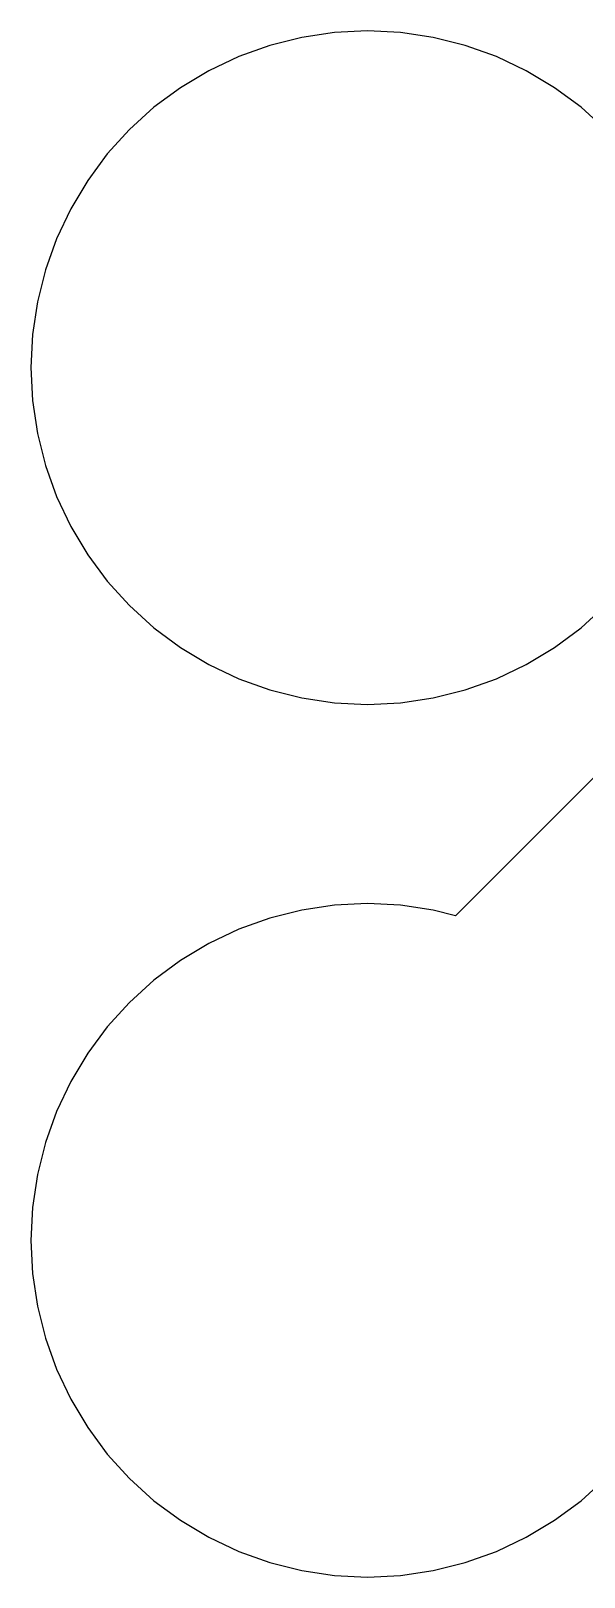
# Model space of a CAD drawing. Extents: x -8 to 8, y -8 to 8.
# Drawn here: x -7.97 to -2.27, y -7.97 to 7.97 of the extents above; entities that cross this region are included whole.
import ezdxf

# ---------------------------------------------------------------- set-up
doc = ezdxf.new("R2010")
doc.units = 0

msp = doc.modelspace()

# ---------------------------------------------------------------- linework, layer by layer
for p, q in [((-5.504, 7.818), (-5.825, 7.703)), ((-5.174, 7.901), (-5.504, 7.818)), ((-4.837, 7.95), (-5.174, 7.901)), ((-4.497, 7.967), (-4.837, 7.95)), ((-4.157, 7.95), (-4.497, 7.967)), ((-3.82, 7.901), (-4.157, 7.95)), ((-3.49, 7.818), (-3.82, 7.901)), ((-3.169, 7.703), (-3.49, 7.818)), ((-5.825, 7.703), (-6.133, 7.557)), ((-2.861, 7.557), (-3.169, 7.703)), ((-6.133, 7.557), (-6.425, 7.382)), ((-2.569, 7.382), (-2.861, 7.557)), ((-6.425, 7.382), (-6.699, 7.18)), ((-2.296, 7.18), (-2.569, 7.382)), ((-6.699, 7.18), (-6.951, 6.951)), ((-2.044, 6.951), (-2.296, 7.18)), ((-6.951, 6.951), (-7.18, 6.699)), ((-7.18, 6.699), (-7.382, 6.425)), ((-7.382, 6.425), (-7.557, 6.133)), ((-7.557, 6.133), (-7.703, 5.825)), ((-7.703, 5.825), (-7.818, 5.504)), ((-7.818, 5.504), (-7.901, 5.174)), ((-7.901, 5.174), (-7.95, 4.837)), ((-7.95, 4.837), (-7.967, 4.497)), ((-7.967, 4.497), (-7.95, 4.157)), ((-7.95, 4.157), (-7.901, 3.82)), ((-7.901, 3.82), (-7.818, 3.49)), ((-7.818, 3.49), (-7.703, 3.169)), ((-7.703, 3.169), (-7.557, 2.861)), ((-7.557, 2.861), (-7.382, 2.569)), ((-7.382, 2.569), (-7.18, 2.296)), ((-7.18, 2.296), (-6.951, 2.044)), ((-6.951, 2.044), (-6.699, 1.815)), ((-2.296, 1.815), (-2.081, 2.01)), ((-6.699, 1.815), (-6.425, 1.612)), ((-2.569, 1.612), (-2.296, 1.815)), ((-6.425, 1.612), (-6.133, 1.437)), ((-2.861, 1.437), (-2.569, 1.612)), ((-6.133, 1.437), (-5.825, 1.291)), ((-3.169, 1.291), (-2.861, 1.437)), ((-5.825, 1.291), (-5.504, 1.177)), ((-3.49, 1.177), (-3.169, 1.291)), ((-5.504, 1.177), (-5.174, 1.094)), ((-3.82, 1.094), (-3.49, 1.177)), ((-1.255, 1.184), (-3.591, -1.151)), ((-5.174, 1.094), (-4.837, 1.044)), ((-4.837, 1.044), (-4.497, 1.027)), ((-4.497, 1.027), (-4.157, 1.044)), ((-4.157, 1.044), (-3.82, 1.094)), ((-5.174, -1.094), (-5.504, -1.177)), ((-4.837, -1.044), (-5.174, -1.094)), ((-4.497, -1.027), (-4.837, -1.044)), ((-4.157, -1.044), (-4.497, -1.027)), ((-3.82, -1.094), (-4.157, -1.044)), ((-3.591, -1.151), (-3.82, -1.094)), ((-5.504, -1.177), (-5.825, -1.291)), ((-5.825, -1.291), (-6.133, -1.437)), ((-6.133, -1.437), (-6.425, -1.612)), ((-6.425, -1.612), (-6.699, -1.815)), ((-6.699, -1.815), (-6.951, -2.044)), ((-6.951, -2.044), (-7.18, -2.296)), ((-7.18, -2.296), (-7.382, -2.569)), ((-7.382, -2.569), (-7.557, -2.861)), ((-7.557, -2.861), (-7.703, -3.169)), ((-7.703, -3.169), (-7.818, -3.49)), ((-7.818, -3.49), (-7.901, -3.82)), ((-7.901, -3.82), (-7.95, -4.157)), ((-7.95, -4.157), (-7.967, -4.497)), ((-7.967, -4.497), (-7.95, -4.837)), ((-7.95, -4.837), (-7.901, -5.174)), ((-7.901, -5.174), (-7.818, -5.504)), ((-7.818, -5.504), (-7.703, -5.825)), ((-7.703, -5.825), (-7.557, -6.133)), ((-7.557, -6.133), (-7.382, -6.425)), ((-7.382, -6.425), (-7.18, -6.699)), ((-7.18, -6.699), (-6.951, -6.951)), ((-6.951, -6.951), (-6.699, -7.18)), ((-2.296, -7.18), (-2.044, -6.951)), ((-6.699, -7.18), (-6.425, -7.382)), ((-2.569, -7.382), (-2.296, -7.18)), ((-6.425, -7.382), (-6.133, -7.557)), ((-2.861, -7.557), (-2.569, -7.382)), ((-6.133, -7.557), (-5.825, -7.703)), ((-3.169, -7.703), (-2.861, -7.557)), ((-5.825, -7.703), (-5.504, -7.818)), ((-3.49, -7.818), (-3.169, -7.703)), ((-5.504, -7.818), (-5.174, -7.901)), ((-5.174, -7.901), (-4.837, -7.95)), ((-4.837, -7.95), (-4.497, -7.967)), ((-4.497, -7.967), (-4.157, -7.95)), ((-4.157, -7.95), (-3.82, -7.901)), ((-3.82, -7.901), (-3.49, -7.818))]:
    msp.add_line(p, q)

doc.saveas('drawing.dxf')
